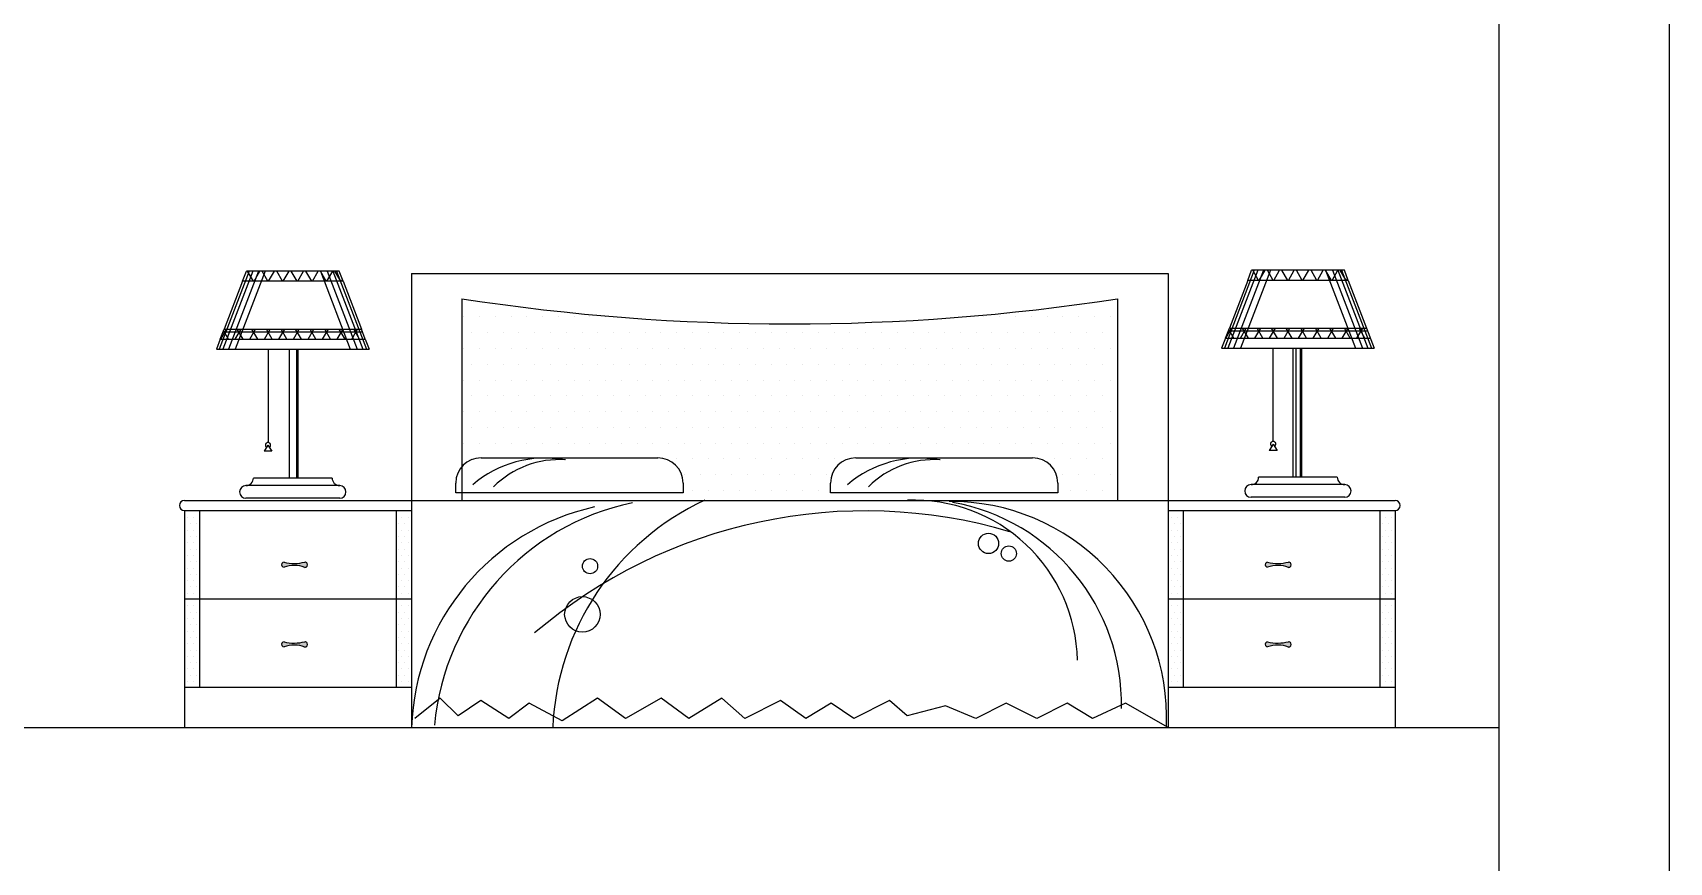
# Model space of a CAD drawing. Header units: inches. Extents: x 15.4 to 57.9, y 9.9 to 34.7.
# Drawn here: x 33.173 to 36.418, y 14.287 to 15.931 of the extents above; entities that cross this region are included whole.
import ezdxf

# ---------------------------------------------------------------- set-up
doc = ezdxf.new("R2010")
doc.units = ezdxf.units.IN
doc.header["$MEASUREMENT"] = 0
for name, color, linetype in [('02', 2, 'Continuous'), ('1', 1, 'Continuous'), ('8', 8, 'Continuous'), ('kadrbm', 4, 'Continuous')]:
    doc.layers.add(name, color=color, linetype=linetype)

# ---------------------------------------------------------------- blocks, each defined once
blk = doc.blocks.new('kadrbm')
at = {"layer": 'kadrbm', "color": 4}
blk.add_lwpolyline([(0, 0), (0, 24.7972), (21, 24.7972), (21, 0), (0, 0)], close=True, dxfattribs=at)
blk.add_lwpolyline([(20.6631, 0.3257), (20.6631, 24.4603), (0.3369, 24.4603), (0.3369, 0.3257), (20.6631, 0.3257)], dxfattribs=at)

msp = doc.modelspace()

# ---------------------------------------------------------------- hatches: boundary and pattern name
at = {"layer": '8'}
for points in [[(33.7126, 14.8715, 1.036959), (33.7126, 14.882, -0.124153), (33.6713, 14.8818, 1.027339), (33.6713, 14.8719, -0.168982)], [(35.6626, 14.8715, 1.036959), (35.6626, 14.882, -0.124153), (35.6213, 14.8818, 1.027339), (35.6213, 14.8719, -0.168982)], [(33.7126, 14.7136, 1.036959), (33.7126, 14.7241, -0.124153), (33.6713, 14.7239, 1.027339), (33.6713, 14.714, -0.168982)], [(35.6626, 14.7136, 1.036959), (35.6626, 14.7241, -0.124153), (35.6213, 14.7239, 1.027339), (35.6213, 14.714, -0.168982)]]:
    msp.add_hatch(color=256, dxfattribs=at).paths.add_polyline_path(points)

# ---------------------------------------------------------------- linework, layer by layer
at = {"layer": '02'}
for p, q in [((33.6022, 15.4586), (33.5428, 15.3039)), ((33.6095, 15.4586), (33.55, 15.3039)), ((33.6205, 15.4586), (33.5611, 15.3039)), ((33.6341, 15.4586), (33.5747, 15.3039)), ((33.5892, 15.4386), (33.5969, 15.4586)), ((33.7807, 15.4586), (33.5969, 15.4586)), ((33.6108, 15.4386), (33.5992, 15.4586)), ((33.612, 15.4386), (33.6236, 15.4586)), ((33.6396, 15.4386), (33.6281, 15.4586)), ((33.6409, 15.4386), (33.6524, 15.4586)), ((33.6685, 15.4386), (33.657, 15.4586)), ((33.6698, 15.4386), (33.6813, 15.4586)), ((33.6974, 15.4386), (33.6858, 15.4586)), ((33.6986, 15.4386), (33.7102, 15.4586)), ((33.7263, 15.4386), (33.7147, 15.4586)), ((33.7275, 15.4386), (33.739, 15.4586)), ((33.7434, 15.4586), (33.8028, 15.3039)), ((33.7551, 15.4386), (33.7436, 15.4586)), ((33.7564, 15.4386), (33.7679, 15.4586)), ((33.757, 15.4586), (33.8165, 15.3039)), ((33.7681, 15.4586), (33.8275, 15.3039)), ((33.784, 15.4386), (33.7724, 15.4586)), ((33.7753, 15.4586), (33.8348, 15.3039)), ((33.7884, 15.4386), (33.7807, 15.4586)), ((33.924, 15.4542), (33.924, 14.5542)), ((33.924, 15.4542), (35.424, 15.4542)), ((35.424, 15.4542), (35.424, 14.5542)), ((35.5949, 15.4605), (35.5355, 15.3059)), ((35.6022, 15.4605), (35.5427, 15.3059)), ((35.6132, 15.4605), (35.5538, 15.3059)), ((35.6268, 15.4605), (35.5674, 15.3059)), ((35.5819, 15.4405), (35.5895, 15.4605)), ((35.7734, 15.4605), (35.5895, 15.4605)), ((35.6035, 15.4405), (35.5919, 15.4605)), ((35.6047, 15.4405), (35.6163, 15.4605)), ((35.6323, 15.4405), (35.6208, 15.4605)), ((35.6336, 15.4405), (35.6451, 15.4605)), ((35.6612, 15.4405), (35.6497, 15.4605)), ((35.6624, 15.4405), (35.674, 15.4605)), ((35.6901, 15.4405), (35.6785, 15.4605)), ((35.6913, 15.4405), (35.7029, 15.4605)), ((35.7189, 15.4405), (35.7074, 15.4605)), ((35.7202, 15.4405), (35.7317, 15.4605)), ((35.7361, 15.4605), (35.7955, 15.3059)), ((35.7478, 15.4405), (35.7363, 15.4605)), ((35.749, 15.4405), (35.7606, 15.4605)), ((35.7497, 15.4605), (35.8091, 15.3059)), ((35.7608, 15.4605), (35.8202, 15.3059)), ((35.7767, 15.4405), (35.7651, 15.4605)), ((35.768, 15.4605), (35.8275, 15.3059)), ((35.7811, 15.4405), (35.7734, 15.4605)), ((35.7779, 15.4405), (35.7798, 15.4438)), ((33.5892, 15.4386), (33.5528, 15.3439)), ((33.7884, 15.4386), (33.5892, 15.4386)), ((33.7852, 15.4386), (33.7871, 15.4419)), ((33.7884, 15.4386), (33.8248, 15.3439)), ((35.5819, 15.4405), (35.5455, 15.3459)), ((35.7811, 15.4405), (35.5819, 15.4405)), ((35.7811, 15.4405), (35.8174, 15.3459)), ((34.024, 15.4042), (34.024, 15.0042)), ((34.0433, 15.3991), (34.0433, 15.3991)), ((35.2933, 15.3991), (35.2933, 15.3991)), ((35.324, 15.4042), (35.324, 15.0042)), ((34.0277, 15.3679), (34.0277, 15.3679)), ((34.059, 15.3679), (34.059, 15.3679)), ((34.0902, 15.3679), (34.0902, 15.3679)), ((34.1215, 15.3679), (34.1215, 15.3679)), ((34.1527, 15.3679), (34.1527, 15.3679)), ((34.184, 15.3679), (34.184, 15.3679)), ((34.2152, 15.3679), (34.2152, 15.3679)), ((34.2465, 15.3679), (34.2465, 15.3679)), ((34.2777, 15.3679), (34.2777, 15.3679)), ((34.309, 15.3679), (34.309, 15.3679)), ((35.0277, 15.3679), (35.0277, 15.3679)), ((35.059, 15.3679), (35.059, 15.3679)), ((35.0902, 15.3679), (35.0902, 15.3679)), ((35.1215, 15.3679), (35.1215, 15.3679)), ((35.1527, 15.3679), (35.1527, 15.3679)), ((35.184, 15.3679), (35.184, 15.3679)), ((35.2152, 15.3679), (35.2152, 15.3679)), ((35.2465, 15.3679), (35.2465, 15.3679)), ((35.2777, 15.3679), (35.2777, 15.3679)), ((35.309, 15.3679), (35.309, 15.3679)), ((35.5378, 15.3259), (35.5455, 15.3459)), ((35.5385, 15.3259), (35.55, 15.3459)), ((35.5455, 15.3459), (35.8174, 15.3459)), ((35.5674, 15.3259), (35.5789, 15.3459)), ((35.5831, 15.3259), (35.5715, 15.3459)), ((35.5962, 15.3259), (35.6078, 15.3459)), ((35.6119, 15.3259), (35.6004, 15.3459)), ((35.6251, 15.3259), (35.6367, 15.3459)), ((35.6408, 15.3259), (35.6293, 15.3459)), ((35.654, 15.3259), (35.6655, 15.3459)), ((35.6697, 15.3259), (35.6581, 15.3459)), ((35.6828, 15.3259), (35.6944, 15.3459)), ((35.6985, 15.3259), (35.687, 15.3459)), ((35.7117, 15.3259), (35.7233, 15.3459)), ((35.7274, 15.3259), (35.7159, 15.3459)), ((35.7406, 15.3259), (35.7521, 15.3459)), ((35.7563, 15.3259), (35.7447, 15.3459)), ((35.7694, 15.3259), (35.781, 15.3459)), ((35.7851, 15.3259), (35.7736, 15.3459)), ((35.7983, 15.3259), (35.8099, 15.3459)), ((35.814, 15.3259), (35.8025, 15.3459)), ((35.8174, 15.3459), (35.8328, 15.3059)), ((33.5451, 15.3239), (33.5374, 15.3039)), ((33.5451, 15.3239), (33.5528, 15.3439)), ((33.5451, 15.3239), (33.8324, 15.3239)), ((33.5458, 15.3239), (33.5574, 15.3439)), ((33.8272, 15.3375), (33.5503, 15.3375)), ((33.5615, 15.3239), (33.5517, 15.341)), ((33.5528, 15.3439), (33.8248, 15.3439)), ((33.5747, 15.3239), (33.5862, 15.3439)), ((33.5904, 15.3239), (33.5788, 15.3439)), ((33.6036, 15.3239), (33.6151, 15.3439)), ((33.6192, 15.3239), (33.6077, 15.3439)), ((33.6324, 15.3239), (33.644, 15.3439)), ((33.6481, 15.3239), (33.6366, 15.3439)), ((33.6613, 15.3239), (33.6728, 15.3439)), ((33.677, 15.3239), (33.6654, 15.3439)), ((33.6902, 15.3239), (33.7017, 15.3439)), ((33.7059, 15.3239), (33.6943, 15.3439)), ((33.719, 15.3239), (33.7306, 15.3439)), ((33.7347, 15.3239), (33.7232, 15.3439)), ((33.7479, 15.3239), (33.7594, 15.3439)), ((33.7636, 15.3239), (33.752, 15.3439)), ((33.7768, 15.3239), (33.7883, 15.3439)), ((33.7925, 15.3239), (33.7809, 15.3439)), ((33.8056, 15.3239), (33.8172, 15.3439)), ((33.8213, 15.3239), (33.8098, 15.3439)), ((33.8324, 15.3239), (33.8248, 15.3439)), ((33.8324, 15.3239), (33.8401, 15.3039)), ((34.0433, 15.3366), (34.0433, 15.3366)), ((34.0746, 15.3366), (34.0746, 15.3366)), ((34.1058, 15.3366), (34.1058, 15.3366)), ((34.1371, 15.3366), (34.1371, 15.3366)), ((34.1683, 15.3366), (34.1683, 15.3366)), ((34.1996, 15.3366), (34.1996, 15.3366)), ((34.2308, 15.3366), (34.2308, 15.3366)), ((34.2621, 15.3366), (34.2621, 15.3366)), ((34.2933, 15.3366), (34.2933, 15.3366)), ((34.3246, 15.3366), (34.3246, 15.3366)), ((34.3558, 15.3366), (34.3558, 15.3366)), ((34.3871, 15.3366), (34.3871, 15.3366)), ((34.4183, 15.3366), (34.4183, 15.3366)), ((34.4496, 15.3366), (34.4496, 15.3366)), ((34.4808, 15.3366), (34.4808, 15.3366)), ((34.5121, 15.3366), (34.5121, 15.3366)), ((34.5433, 15.3366), (34.5433, 15.3366)), ((34.5746, 15.3366), (34.5746, 15.3366)), ((34.6058, 15.3366), (34.6058, 15.3366)), ((34.6371, 15.3366), (34.6371, 15.3366)), ((34.6683, 15.3366), (34.6683, 15.3366)), ((34.6996, 15.3366), (34.6996, 15.3366)), ((34.7308, 15.3366), (34.7308, 15.3366)), ((34.7621, 15.3366), (34.7621, 15.3366)), ((34.7933, 15.3366), (34.7933, 15.3366)), ((34.8246, 15.3366), (34.8246, 15.3366)), ((34.8558, 15.3366), (34.8558, 15.3366)), ((34.8871, 15.3366), (34.8871, 15.3366)), ((34.9183, 15.3366), (34.9183, 15.3366)), ((34.9496, 15.3366), (34.9496, 15.3366)), ((34.9808, 15.3366), (34.9808, 15.3366)), ((35.0121, 15.3366), (35.0121, 15.3366)), ((35.0433, 15.3366), (35.0433, 15.3366)), ((35.0746, 15.3366), (35.0746, 15.3366)), ((35.1058, 15.3366), (35.1058, 15.3366)), ((35.1371, 15.3366), (35.1371, 15.3366)), ((35.1683, 15.3366), (35.1683, 15.3366)), ((35.1996, 15.3366), (35.1996, 15.3366)), ((35.2308, 15.3366), (35.2308, 15.3366)), ((35.2621, 15.3366), (35.2621, 15.3366)), ((35.2933, 15.3366), (35.2933, 15.3366)), ((35.5378, 15.3259), (35.5301, 15.3059)), ((35.5378, 15.3259), (35.8251, 15.3259)), ((35.8199, 15.3395), (35.543, 15.3395)), ((35.5542, 15.3259), (35.5443, 15.3429)), ((33.5374, 15.3039), (33.8401, 15.3039)), ((33.6397, 15.3039), (33.6397, 15.1189)), ((33.6818, 15.3039), (33.6818, 15.0486)), ((33.6958, 15.3039), (33.6958, 15.0486)), ((33.6988, 15.3039), (33.6988, 15.0486)), ((34.0277, 15.3054), (34.0277, 15.3054)), ((34.059, 15.3054), (34.059, 15.3054)), ((34.0902, 15.3054), (34.0902, 15.3054)), ((34.1215, 15.3054), (34.1215, 15.3054)), ((34.1527, 15.3054), (34.1527, 15.3054)), ((34.184, 15.3054), (34.184, 15.3054)), ((34.2152, 15.3054), (34.2152, 15.3054)), ((34.2465, 15.3054), (34.2465, 15.3054)), ((34.2777, 15.3054), (34.2777, 15.3054)), ((34.309, 15.3054), (34.309, 15.3054)), ((34.3402, 15.3054), (34.3402, 15.3054)), ((34.3715, 15.3054), (34.3715, 15.3054)), ((34.4027, 15.3054), (34.4027, 15.3054)), ((34.434, 15.3054), (34.434, 15.3054)), ((34.4652, 15.3054), (34.4652, 15.3054)), ((34.4965, 15.3054), (34.4965, 15.3054)), ((34.5277, 15.3054), (34.5277, 15.3054)), ((34.559, 15.3054), (34.559, 15.3054)), ((34.5902, 15.3054), (34.5902, 15.3054)), ((34.6215, 15.3054), (34.6215, 15.3054)), ((34.6527, 15.3054), (34.6527, 15.3054)), ((34.684, 15.3054), (34.684, 15.3054)), ((34.7152, 15.3054), (34.7152, 15.3054)), ((34.7465, 15.3054), (34.7465, 15.3054)), ((34.7777, 15.3054), (34.7777, 15.3054)), ((34.809, 15.3054), (34.809, 15.3054)), ((34.8402, 15.3054), (34.8402, 15.3054)), ((34.8715, 15.3054), (34.8715, 15.3054)), ((34.9027, 15.3054), (34.9027, 15.3054)), ((34.934, 15.3054), (34.934, 15.3054)), ((34.9652, 15.3054), (34.9652, 15.3054)), ((34.9965, 15.3054), (34.9965, 15.3054)), ((35.0277, 15.3054), (35.0277, 15.3054)), ((35.059, 15.3054), (35.059, 15.3054)), ((35.0902, 15.3054), (35.0902, 15.3054)), ((35.1215, 15.3054), (35.1215, 15.3054)), ((35.1527, 15.3054), (35.1527, 15.3054)), ((35.184, 15.3054), (35.184, 15.3054)), ((35.2152, 15.3054), (35.2152, 15.3054)), ((35.2465, 15.3054), (35.2465, 15.3054)), ((35.2777, 15.3054), (35.2777, 15.3054)), ((35.309, 15.3054), (35.309, 15.3054)), ((35.5301, 15.3059), (35.8328, 15.3059)), ((35.6314, 15.3059), (35.6314, 15.1206)), ((35.6715, 15.3059), (35.6715, 15.0505)), ((35.6775, 15.3059), (35.6775, 15.0505)), ((35.6855, 15.3059), (35.6855, 15.0505)), ((35.6885, 15.3059), (35.6885, 15.0505)), ((34.0433, 15.2741), (34.0433, 15.2741)), ((34.0746, 15.2741), (34.0746, 15.2741)), ((34.1058, 15.2741), (34.1058, 15.2741)), ((34.1371, 15.2741), (34.1371, 15.2741)), ((34.1683, 15.2741), (34.1683, 15.2741)), ((34.1996, 15.2741), (34.1996, 15.2741)), ((34.2308, 15.2741), (34.2308, 15.2741)), ((34.2621, 15.2741), (34.2621, 15.2741)), ((34.2933, 15.2741), (34.2933, 15.2741)), ((34.3246, 15.2741), (34.3246, 15.2741)), ((34.3558, 15.2741), (34.3558, 15.2741)), ((34.3871, 15.2741), (34.3871, 15.2741)), ((34.4183, 15.2741), (34.4183, 15.2741)), ((34.4496, 15.2741), (34.4496, 15.2741)), ((34.4808, 15.2741), (34.4808, 15.2741)), ((34.5121, 15.2741), (34.5121, 15.2741)), ((34.5433, 15.2741), (34.5433, 15.2741)), ((34.5746, 15.2741), (34.5746, 15.2741)), ((34.6058, 15.2741), (34.6058, 15.2741)), ((34.6371, 15.2741), (34.6371, 15.2741)), ((34.6683, 15.2741), (34.6683, 15.2741)), ((34.6996, 15.2741), (34.6996, 15.2741)), ((34.7308, 15.2741), (34.7308, 15.2741)), ((34.7621, 15.2741), (34.7621, 15.2741)), ((34.7933, 15.2741), (34.7933, 15.2741)), ((34.8246, 15.2741), (34.8246, 15.2741)), ((34.8558, 15.2741), (34.8558, 15.2741)), ((34.8871, 15.2741), (34.8871, 15.2741)), ((34.9183, 15.2741), (34.9183, 15.2741)), ((34.9496, 15.2741), (34.9496, 15.2741)), ((34.9808, 15.2741), (34.9808, 15.2741)), ((35.0121, 15.2741), (35.0121, 15.2741)), ((35.0433, 15.2741), (35.0433, 15.2741)), ((35.0746, 15.2741), (35.0746, 15.2741)), ((35.1058, 15.2741), (35.1058, 15.2741)), ((35.1371, 15.2741), (35.1371, 15.2741)), ((35.1683, 15.2741), (35.1683, 15.2741)), ((35.1996, 15.2741), (35.1996, 15.2741)), ((35.2308, 15.2741), (35.2308, 15.2741)), ((35.2621, 15.2741), (35.2621, 15.2741)), ((35.2933, 15.2741), (35.2933, 15.2741)), ((34.0277, 15.2429), (34.0277, 15.2429)), ((34.059, 15.2429), (34.059, 15.2429)), ((34.0902, 15.2429), (34.0902, 15.2429)), ((34.1215, 15.2429), (34.1215, 15.2429)), ((34.1527, 15.2429), (34.1527, 15.2429)), ((34.184, 15.2429), (34.184, 15.2429)), ((34.2152, 15.2429), (34.2152, 15.2429)), ((34.2465, 15.2429), (34.2465, 15.2429)), ((34.2777, 15.2429), (34.2777, 15.2429)), ((34.309, 15.2429), (34.309, 15.2429)), ((34.3402, 15.2429), (34.3402, 15.2429)), ((34.3715, 15.2429), (34.3715, 15.2429)), ((34.4027, 15.2429), (34.4027, 15.2429)), ((34.434, 15.2429), (34.434, 15.2429)), ((34.4652, 15.2429), (34.4652, 15.2429)), ((34.4965, 15.2429), (34.4965, 15.2429)), ((34.5277, 15.2429), (34.5277, 15.2429)), ((34.559, 15.2429), (34.559, 15.2429)), ((34.5902, 15.2429), (34.5902, 15.2429)), ((34.6215, 15.2429), (34.6215, 15.2429)), ((34.6527, 15.2429), (34.6527, 15.2429)), ((34.684, 15.2429), (34.684, 15.2429)), ((34.7152, 15.2429), (34.7152, 15.2429)), ((34.7465, 15.2429), (34.7465, 15.2429)), ((34.7777, 15.2429), (34.7777, 15.2429)), ((34.809, 15.2429), (34.809, 15.2429)), ((34.8402, 15.2429), (34.8402, 15.2429)), ((34.8715, 15.2429), (34.8715, 15.2429)), ((34.9027, 15.2429), (34.9027, 15.2429)), ((34.934, 15.2429), (34.934, 15.2429)), ((34.9652, 15.2429), (34.9652, 15.2429)), ((34.9965, 15.2429), (34.9965, 15.2429)), ((35.0277, 15.2429), (35.0277, 15.2429)), ((35.059, 15.2429), (35.059, 15.2429)), ((35.0902, 15.2429), (35.0902, 15.2429)), ((35.1215, 15.2429), (35.1215, 15.2429)), ((35.1527, 15.2429), (35.1527, 15.2429)), ((35.184, 15.2429), (35.184, 15.2429)), ((35.2152, 15.2429), (35.2152, 15.2429)), ((35.2465, 15.2429), (35.2465, 15.2429)), ((35.2777, 15.2429), (35.2777, 15.2429)), ((35.309, 15.2429), (35.309, 15.2429)), ((34.0433, 15.2116), (34.0433, 15.2116)), ((34.0746, 15.2116), (34.0746, 15.2116)), ((34.1058, 15.2116), (34.1058, 15.2116)), ((34.1371, 15.2116), (34.1371, 15.2116)), ((34.1683, 15.2116), (34.1683, 15.2116)), ((34.1996, 15.2116), (34.1996, 15.2116)), ((34.2308, 15.2116), (34.2308, 15.2116)), ((34.2621, 15.2116), (34.2621, 15.2116)), ((34.2933, 15.2116), (34.2933, 15.2116)), ((34.3246, 15.2116), (34.3246, 15.2116)), ((34.3558, 15.2116), (34.3558, 15.2116)), ((34.3871, 15.2116), (34.3871, 15.2116)), ((34.4183, 15.2116), (34.4183, 15.2116)), ((34.4496, 15.2116), (34.4496, 15.2116)), ((34.4808, 15.2116), (34.4808, 15.2116)), ((34.5121, 15.2116), (34.5121, 15.2116)), ((34.5433, 15.2116), (34.5433, 15.2116)), ((34.5746, 15.2116), (34.5746, 15.2116)), ((34.6058, 15.2116), (34.6058, 15.2116)), ((34.6371, 15.2116), (34.6371, 15.2116)), ((34.6683, 15.2116), (34.6683, 15.2116)), ((34.6996, 15.2116), (34.6996, 15.2116)), ((34.7308, 15.2116), (34.7308, 15.2116)), ((34.7621, 15.2116), (34.7621, 15.2116)), ((34.7933, 15.2116), (34.7933, 15.2116)), ((34.8246, 15.2116), (34.8246, 15.2116)), ((34.8558, 15.2116), (34.8558, 15.2116)), ((34.8871, 15.2116), (34.8871, 15.2116)), ((34.9183, 15.2116), (34.9183, 15.2116)), ((34.9496, 15.2116), (34.9496, 15.2116)), ((34.9808, 15.2116), (34.9808, 15.2116)), ((35.0121, 15.2116), (35.0121, 15.2116)), ((35.0433, 15.2116), (35.0433, 15.2116)), ((35.0746, 15.2116), (35.0746, 15.2116)), ((35.1058, 15.2116), (35.1058, 15.2116)), ((35.1371, 15.2116), (35.1371, 15.2116)), ((35.1683, 15.2116), (35.1683, 15.2116)), ((35.1996, 15.2116), (35.1996, 15.2116)), ((35.2308, 15.2116), (35.2308, 15.2116)), ((35.2621, 15.2116), (35.2621, 15.2116)), ((35.2933, 15.2116), (35.2933, 15.2116)), ((34.0277, 15.1804), (34.0277, 15.1804)), ((34.059, 15.1804), (34.059, 15.1804)), ((34.0902, 15.1804), (34.0902, 15.1804)), ((34.1215, 15.1804), (34.1215, 15.1804)), ((34.1527, 15.1804), (34.1527, 15.1804)), ((34.184, 15.1804), (34.184, 15.1804)), ((34.2152, 15.1804), (34.2152, 15.1804)), ((34.2465, 15.1804), (34.2465, 15.1804)), ((34.2777, 15.1804), (34.2777, 15.1804)), ((34.309, 15.1804), (34.309, 15.1804)), ((34.3402, 15.1804), (34.3402, 15.1804)), ((34.3715, 15.1804), (34.3715, 15.1804)), ((34.4027, 15.1804), (34.4027, 15.1804)), ((34.434, 15.1804), (34.434, 15.1804)), ((34.4652, 15.1804), (34.4652, 15.1804)), ((34.4965, 15.1804), (34.4965, 15.1804)), ((34.5277, 15.1804), (34.5277, 15.1804)), ((34.559, 15.1804), (34.559, 15.1804)), ((34.5902, 15.1804), (34.5902, 15.1804)), ((34.6215, 15.1804), (34.6215, 15.1804)), ((34.6527, 15.1804), (34.6527, 15.1804)), ((34.684, 15.1804), (34.684, 15.1804)), ((34.7152, 15.1804), (34.7152, 15.1804)), ((34.7465, 15.1804), (34.7465, 15.1804)), ((34.7777, 15.1804), (34.7777, 15.1804)), ((34.809, 15.1804), (34.809, 15.1804)), ((34.8402, 15.1804), (34.8402, 15.1804)), ((34.8715, 15.1804), (34.8715, 15.1804)), ((34.9027, 15.1804), (34.9027, 15.1804)), ((34.934, 15.1804), (34.934, 15.1804)), ((34.9652, 15.1804), (34.9652, 15.1804)), ((34.9965, 15.1804), (34.9965, 15.1804)), ((35.0277, 15.1804), (35.0277, 15.1804)), ((35.059, 15.1804), (35.059, 15.1804)), ((35.0902, 15.1804), (35.0902, 15.1804)), ((35.1215, 15.1804), (35.1215, 15.1804)), ((35.1527, 15.1804), (35.1527, 15.1804)), ((35.184, 15.1804), (35.184, 15.1804)), ((35.2152, 15.1804), (35.2152, 15.1804)), ((35.2465, 15.1804), (35.2465, 15.1804)), ((35.2777, 15.1804), (35.2777, 15.1804)), ((35.309, 15.1804), (35.309, 15.1804)), ((34.0433, 15.1491), (34.0433, 15.1491)), ((34.0746, 15.1491), (34.0746, 15.1491)), ((34.1058, 15.1491), (34.1058, 15.1491)), ((34.1371, 15.1491), (34.1371, 15.1491)), ((34.1683, 15.1491), (34.1683, 15.1491)), ((34.1996, 15.1491), (34.1996, 15.1491)), ((34.2308, 15.1491), (34.2308, 15.1491)), ((34.2621, 15.1491), (34.2621, 15.1491)), ((34.2933, 15.1491), (34.2933, 15.1491)), ((34.3246, 15.1491), (34.3246, 15.1491)), ((34.3558, 15.1491), (34.3558, 15.1491)), ((34.3871, 15.1491), (34.3871, 15.1491)), ((34.4183, 15.1491), (34.4183, 15.1491)), ((34.4496, 15.1491), (34.4496, 15.1491)), ((34.4808, 15.1491), (34.4808, 15.1491)), ((34.5121, 15.1491), (34.5121, 15.1491)), ((34.5433, 15.1491), (34.5433, 15.1491)), ((34.5746, 15.1491), (34.5746, 15.1491)), ((34.6058, 15.1491), (34.6058, 15.1491)), ((34.6371, 15.1491), (34.6371, 15.1491)), ((34.6683, 15.1491), (34.6683, 15.1491)), ((34.6996, 15.1491), (34.6996, 15.1491)), ((34.7308, 15.1491), (34.7308, 15.1491)), ((34.7621, 15.1491), (34.7621, 15.1491)), ((34.7933, 15.1491), (34.7933, 15.1491)), ((34.8246, 15.1491), (34.8246, 15.1491)), ((34.8558, 15.1491), (34.8558, 15.1491)), ((34.8871, 15.1491), (34.8871, 15.1491)), ((34.9183, 15.1491), (34.9183, 15.1491)), ((34.9496, 15.1491), (34.9496, 15.1491)), ((34.9808, 15.1491), (34.9808, 15.1491)), ((35.0121, 15.1491), (35.0121, 15.1491)), ((35.0433, 15.1491), (35.0433, 15.1491)), ((35.0746, 15.1491), (35.0746, 15.1491)), ((35.1058, 15.1491), (35.1058, 15.1491)), ((35.1371, 15.1491), (35.1371, 15.1491)), ((35.1683, 15.1491), (35.1683, 15.1491)), ((35.1996, 15.1491), (35.1996, 15.1491)), ((35.2308, 15.1491), (35.2308, 15.1491)), ((35.2621, 15.1491), (35.2621, 15.1491)), ((35.2933, 15.1491), (35.2933, 15.1491)), ((33.6396, 15.1138), (33.6318, 15.1016)), ((33.6474, 15.1016), (33.6318, 15.1016)), ((33.6396, 15.1138), (33.6474, 15.1016)), ((34.0277, 15.1179), (34.0277, 15.1179)), ((34.0433, 15.0866), (34.0433, 15.0866)), ((34.059, 15.1179), (34.059, 15.1179)), ((34.0619, 15.0886), (34.4124, 15.0886)), ((34.0902, 15.1179), (34.0902, 15.1179)), ((34.1215, 15.1179), (34.1215, 15.1179)), ((34.1527, 15.1179), (34.1527, 15.1179)), ((34.184, 15.1179), (34.184, 15.1179)), ((34.2152, 15.1179), (34.2152, 15.1179)), ((34.2465, 15.1179), (34.2465, 15.1179)), ((34.2777, 15.1179), (34.2777, 15.1179)), ((34.309, 15.1179), (34.309, 15.1179)), ((34.3402, 15.1179), (34.3402, 15.1179)), ((34.3715, 15.1179), (34.3715, 15.1179)), ((34.4027, 15.1179), (34.4027, 15.1179)), ((34.434, 15.1179), (34.434, 15.1179)), ((34.4496, 15.0866), (34.4496, 15.0866)), ((34.4652, 15.1179), (34.4652, 15.1179)), ((34.4808, 15.0866), (34.4808, 15.0866)), ((34.4965, 15.1179), (34.4965, 15.1179)), ((34.5121, 15.0866), (34.5121, 15.0866)), ((34.5277, 15.1179), (34.5277, 15.1179)), ((34.5433, 15.0866), (34.5433, 15.0866)), ((34.559, 15.1179), (34.559, 15.1179)), ((34.5746, 15.0866), (34.5746, 15.0866)), ((34.5902, 15.1179), (34.5902, 15.1179)), ((34.6058, 15.0866), (34.6058, 15.0866)), ((34.6215, 15.1179), (34.6215, 15.1179)), ((34.6371, 15.0866), (34.6371, 15.0866)), ((34.6527, 15.1179), (34.6527, 15.1179)), ((34.6683, 15.0866), (34.6683, 15.0866)), ((34.684, 15.1179), (34.684, 15.1179)), ((34.6996, 15.0866), (34.6996, 15.0866)), ((34.7152, 15.1179), (34.7152, 15.1179)), ((34.7308, 15.0866), (34.7308, 15.0866)), ((34.7465, 15.1179), (34.7465, 15.1179)), ((34.7621, 15.0866), (34.7621, 15.0866)), ((34.7777, 15.1179), (34.7777, 15.1179)), ((34.8048, 15.0886), (35.1554, 15.0886)), ((34.809, 15.1179), (34.809, 15.1179)), ((34.8402, 15.1179), (34.8402, 15.1179)), ((34.8715, 15.1179), (34.8715, 15.1179)), ((34.9027, 15.1179), (34.9027, 15.1179)), ((34.934, 15.1179), (34.934, 15.1179)), ((34.9652, 15.1179), (34.9652, 15.1179)), ((34.9965, 15.1179), (34.9965, 15.1179)), ((35.0277, 15.1179), (35.0277, 15.1179)), ((35.059, 15.1179), (35.059, 15.1179)), ((35.0902, 15.1179), (35.0902, 15.1179)), ((35.1215, 15.1179), (35.1215, 15.1179)), ((35.1527, 15.1179), (35.1527, 15.1179)), ((35.184, 15.1179), (35.184, 15.1179)), ((35.1996, 15.0866), (35.1996, 15.0866)), ((35.2152, 15.1179), (35.2152, 15.1179)), ((35.2308, 15.0866), (35.2308, 15.0866)), ((35.2465, 15.1179), (35.2465, 15.1179)), ((35.2621, 15.0866), (35.2621, 15.0866)), ((35.2777, 15.1179), (35.2777, 15.1179)), ((35.2933, 15.0866), (35.2933, 15.0866)), ((35.309, 15.1179), (35.309, 15.1179)), ((35.6323, 15.1158), (35.6245, 15.1035)), ((35.64, 15.1035), (35.6245, 15.1035)), ((35.6323, 15.1158), (35.64, 15.1035)), ((34.4652, 15.0554), (34.4652, 15.0554)), ((34.4965, 15.0554), (34.4965, 15.0554)), ((34.5277, 15.0554), (34.5277, 15.0554)), ((34.559, 15.0554), (34.559, 15.0554)), ((34.5902, 15.0554), (34.5902, 15.0554)), ((34.6215, 15.0554), (34.6215, 15.0554)), ((34.6527, 15.0554), (34.6527, 15.0554)), ((34.684, 15.0554), (34.684, 15.0554)), ((34.7152, 15.0554), (34.7152, 15.0554)), ((34.7465, 15.0554), (34.7465, 15.0554)), ((35.2152, 15.0554), (35.2152, 15.0554)), ((35.2465, 15.0554), (35.2465, 15.0554)), ((35.2777, 15.0554), (35.2777, 15.0554)), ((35.309, 15.0554), (35.309, 15.0554)), ((33.7817, 15.0336), (33.5958, 15.0336)), ((33.7667, 15.0486), (33.6108, 15.0486)), ((34.0119, 15.0195), (34.0119, 15.0386)), ((34.4624, 15.0386), (34.4624, 15.0195)), ((34.4808, 15.0241), (34.4808, 15.0241)), ((34.5121, 15.0241), (34.5121, 15.0241)), ((34.5433, 15.0241), (34.5433, 15.0241)), ((34.5746, 15.0241), (34.5746, 15.0241)), ((34.6058, 15.0241), (34.6058, 15.0241)), ((34.6371, 15.0241), (34.6371, 15.0241)), ((34.6683, 15.0241), (34.6683, 15.0241)), ((34.6996, 15.0241), (34.6996, 15.0241)), ((34.7308, 15.0241), (34.7308, 15.0241)), ((34.7548, 15.0195), (34.7548, 15.0386)), ((35.2054, 15.0386), (35.2054, 15.0195)), ((35.2308, 15.0241), (35.2308, 15.0241)), ((35.2621, 15.0241), (35.2621, 15.0241)), ((35.2933, 15.0241), (35.2933, 15.0241)), ((35.7744, 15.0355), (35.5885, 15.0355)), ((35.7594, 15.0505), (35.6035, 15.0505)), ((33.474, 15.0042), (35.874, 15.0042)), ((33.7817, 15.0086), (33.5958, 15.0086)), ((34.4624, 15.0195), (34.0119, 15.0195)), ((35.2054, 15.0195), (34.7548, 15.0195)), ((35.7744, 15.0105), (35.5885, 15.0105)), ((33.474, 14.9842), (33.924, 14.9842)), ((33.474, 14.9842), (33.474, 14.5542)), ((33.4799, 14.9701), (33.4799, 14.9701)), ((33.4861, 14.9826), (33.4861, 14.9826)), ((33.4861, 14.9576), (33.4861, 14.9576)), ((33.4924, 14.9701), (33.4924, 14.9701)), ((33.4986, 14.9826), (33.4986, 14.9826)), ((33.4986, 14.9576), (33.4986, 14.9576)), ((33.504, 14.9842), (33.504, 14.6342)), ((33.894, 14.9842), (33.894, 14.6342)), ((33.8986, 14.9826), (33.8986, 14.9826)), ((33.8986, 14.9576), (33.8986, 14.9576)), ((33.9049, 14.9701), (33.9049, 14.9701)), ((33.9111, 14.9826), (33.9111, 14.9826)), ((33.9111, 14.9576), (33.9111, 14.9576)), ((33.9174, 14.9701), (33.9174, 14.9701)), ((33.9236, 14.9826), (33.9236, 14.9826)), ((33.9236, 14.9576), (33.9236, 14.9576)), ((35.424, 14.9842), (35.874, 14.9842)), ((35.4299, 14.9701), (35.4299, 14.9701)), ((35.4361, 14.9826), (35.4361, 14.9826)), ((35.4361, 14.9576), (35.4361, 14.9576)), ((35.4424, 14.9701), (35.4424, 14.9701)), ((35.4486, 14.9826), (35.4486, 14.9826)), ((35.4486, 14.9576), (35.4486, 14.9576)), ((35.454, 14.9842), (35.454, 14.6342)), ((35.844, 14.9842), (35.844, 14.6342)), ((35.8486, 14.9826), (35.8486, 14.9826)), ((35.8486, 14.9576), (35.8486, 14.9576)), ((35.8549, 14.9701), (35.8549, 14.9701)), ((35.8611, 14.9826), (35.8611, 14.9826)), ((35.8611, 14.9576), (35.8611, 14.9576)), ((35.8674, 14.9701), (35.8674, 14.9701)), ((35.8736, 14.9826), (35.8736, 14.9826)), ((35.8736, 14.9576), (35.8736, 14.9576)), ((35.874, 14.9842), (35.874, 14.5542)), ((33.4799, 14.9451), (33.4799, 14.9451)), ((33.4861, 14.9326), (33.4861, 14.9326)), ((33.4924, 14.9451), (33.4924, 14.9451)), ((33.4986, 14.9326), (33.4986, 14.9326)), ((33.8986, 14.9326), (33.8986, 14.9326)), ((33.9049, 14.9451), (33.9049, 14.9451)), ((33.9111, 14.9326), (33.9111, 14.9326)), ((33.9174, 14.9451), (33.9174, 14.9451)), ((33.9236, 14.9326), (33.9236, 14.9326)), ((35.4299, 14.9451), (35.4299, 14.9451)), ((35.4361, 14.9326), (35.4361, 14.9326)), ((35.4424, 14.9451), (35.4424, 14.9451)), ((35.4486, 14.9326), (35.4486, 14.9326)), ((35.8486, 14.9326), (35.8486, 14.9326)), ((35.8549, 14.9451), (35.8549, 14.9451)), ((35.8611, 14.9326), (35.8611, 14.9326)), ((35.8674, 14.9451), (35.8674, 14.9451)), ((35.8736, 14.9326), (35.8736, 14.9326)), ((33.4799, 14.9201), (33.4799, 14.9201)), ((33.4799, 14.8951), (33.4799, 14.8951)), ((33.4861, 14.9076), (33.4861, 14.9076)), ((33.4924, 14.9201), (33.4924, 14.9201)), ((33.4924, 14.8951), (33.4924, 14.8951)), ((33.4986, 14.9076), (33.4986, 14.9076)), ((33.8986, 14.9076), (33.8986, 14.9076)), ((33.9049, 14.9201), (33.9049, 14.9201)), ((33.9049, 14.8951), (33.9049, 14.8951)), ((33.9111, 14.9076), (33.9111, 14.9076)), ((33.9174, 14.9201), (33.9174, 14.9201)), ((33.9174, 14.8951), (33.9174, 14.8951)), ((33.9236, 14.9076), (33.9236, 14.9076)), ((35.4299, 14.9201), (35.4299, 14.9201)), ((35.4299, 14.8951), (35.4299, 14.8951)), ((35.4361, 14.9076), (35.4361, 14.9076)), ((35.4424, 14.9201), (35.4424, 14.9201)), ((35.4424, 14.8951), (35.4424, 14.8951)), ((35.4486, 14.9076), (35.4486, 14.9076)), ((35.8486, 14.9076), (35.8486, 14.9076)), ((35.8549, 14.9201), (35.8549, 14.9201)), ((35.8549, 14.8951), (35.8549, 14.8951)), ((35.8611, 14.9076), (35.8611, 14.9076)), ((35.8674, 14.9201), (35.8674, 14.9201)), ((35.8674, 14.8951), (35.8674, 14.8951)), ((35.8736, 14.9076), (35.8736, 14.9076)), ((33.4799, 14.8701), (33.4799, 14.8701)), ((33.4861, 14.8826), (33.4861, 14.8826)), ((33.4924, 14.8701), (33.4924, 14.8701)), ((33.4986, 14.8826), (33.4986, 14.8826)), ((33.8986, 14.8826), (33.8986, 14.8826)), ((33.9049, 14.8701), (33.9049, 14.8701)), ((33.9111, 14.8826), (33.9111, 14.8826)), ((33.9174, 14.8701), (33.9174, 14.8701)), ((33.9236, 14.8826), (33.9236, 14.8826)), ((35.4299, 14.8701), (35.4299, 14.8701)), ((35.4361, 14.8826), (35.4361, 14.8826)), ((35.4424, 14.8701), (35.4424, 14.8701)), ((35.4486, 14.8826), (35.4486, 14.8826)), ((35.8486, 14.8826), (35.8486, 14.8826)), ((35.8549, 14.8701), (35.8549, 14.8701)), ((35.8611, 14.8826), (35.8611, 14.8826)), ((35.8674, 14.8701), (35.8674, 14.8701)), ((35.8736, 14.8826), (35.8736, 14.8826)), ((33.4799, 14.8451), (33.4799, 14.8451)), ((33.4861, 14.8576), (33.4861, 14.8576)), ((33.4861, 14.8326), (33.4861, 14.8326)), ((33.4924, 14.8451), (33.4924, 14.8451)), ((33.4986, 14.8576), (33.4986, 14.8576)), ((33.4986, 14.8326), (33.4986, 14.8326)), ((33.8986, 14.8576), (33.8986, 14.8576)), ((33.8986, 14.8326), (33.8986, 14.8326)), ((33.9049, 14.8451), (33.9049, 14.8451)), ((33.9111, 14.8576), (33.9111, 14.8576)), ((33.9111, 14.8326), (33.9111, 14.8326)), ((33.9174, 14.8451), (33.9174, 14.8451)), ((33.9236, 14.8576), (33.9236, 14.8576)), ((33.9236, 14.8326), (33.9236, 14.8326)), ((35.4299, 14.8451), (35.4299, 14.8451)), ((35.4361, 14.8576), (35.4361, 14.8576)), ((35.4361, 14.8326), (35.4361, 14.8326)), ((35.4424, 14.8451), (35.4424, 14.8451)), ((35.4486, 14.8576), (35.4486, 14.8576)), ((35.4486, 14.8326), (35.4486, 14.8326)), ((35.8486, 14.8576), (35.8486, 14.8576)), ((35.8486, 14.8326), (35.8486, 14.8326)), ((35.8549, 14.8451), (35.8549, 14.8451)), ((35.8611, 14.8576), (35.8611, 14.8576)), ((35.8611, 14.8326), (35.8611, 14.8326)), ((35.8674, 14.8451), (35.8674, 14.8451)), ((35.8736, 14.8576), (35.8736, 14.8576)), ((35.8736, 14.8326), (35.8736, 14.8326)), ((33.474, 14.8092), (33.924, 14.8092)), ((33.4799, 14.8201), (33.4799, 14.8201)), ((33.4799, 14.7951), (33.4799, 14.7951)), ((33.4861, 14.8076), (33.4861, 14.8076)), ((33.4924, 14.8201), (33.4924, 14.8201)), ((33.4924, 14.7951), (33.4924, 14.7951)), ((33.4986, 14.8076), (33.4986, 14.8076)), ((33.8986, 14.8076), (33.8986, 14.8076)), ((33.9049, 14.8201), (33.9049, 14.8201)), ((33.9049, 14.7951), (33.9049, 14.7951)), ((33.9111, 14.8076), (33.9111, 14.8076)), ((33.9174, 14.8201), (33.9174, 14.8201)), ((33.9174, 14.7951), (33.9174, 14.7951)), ((33.9236, 14.8076), (33.9236, 14.8076)), ((35.424, 14.8092), (35.874, 14.8092)), ((35.4299, 14.8201), (35.4299, 14.8201)), ((35.4299, 14.7951), (35.4299, 14.7951)), ((35.4361, 14.8076), (35.4361, 14.8076)), ((35.4424, 14.8201), (35.4424, 14.8201)), ((35.4424, 14.7951), (35.4424, 14.7951)), ((35.4486, 14.8076), (35.4486, 14.8076)), ((35.8486, 14.8076), (35.8486, 14.8076)), ((35.8549, 14.8201), (35.8549, 14.8201)), ((35.8549, 14.7951), (35.8549, 14.7951)), ((35.8611, 14.8076), (35.8611, 14.8076)), ((35.8674, 14.8201), (35.8674, 14.8201)), ((35.8674, 14.7951), (35.8674, 14.7951)), ((35.8736, 14.8076), (35.8736, 14.8076)), ((33.4799, 14.7701), (33.4799, 14.7701)), ((33.4861, 14.7826), (33.4861, 14.7826)), ((33.4924, 14.7701), (33.4924, 14.7701)), ((33.4986, 14.7826), (33.4986, 14.7826)), ((33.8986, 14.7826), (33.8986, 14.7826)), ((33.9049, 14.7701), (33.9049, 14.7701)), ((33.9111, 14.7826), (33.9111, 14.7826)), ((33.9174, 14.7701), (33.9174, 14.7701)), ((33.9236, 14.7826), (33.9236, 14.7826)), ((35.4299, 14.7701), (35.4299, 14.7701)), ((35.4361, 14.7826), (35.4361, 14.7826)), ((35.4424, 14.7701), (35.4424, 14.7701)), ((35.4486, 14.7826), (35.4486, 14.7826)), ((35.8486, 14.7826), (35.8486, 14.7826)), ((35.8549, 14.7701), (35.8549, 14.7701)), ((35.8611, 14.7826), (35.8611, 14.7826)), ((35.8674, 14.7701), (35.8674, 14.7701)), ((35.8736, 14.7826), (35.8736, 14.7826)), ((33.4799, 14.7451), (33.4799, 14.7451)), ((33.4861, 14.7576), (33.4861, 14.7576)), ((33.4861, 14.7326), (33.4861, 14.7326)), ((33.4924, 14.7451), (33.4924, 14.7451)), ((33.4986, 14.7576), (33.4986, 14.7576)), ((33.4986, 14.7326), (33.4986, 14.7326)), ((33.8986, 14.7576), (33.8986, 14.7576)), ((33.8986, 14.7326), (33.8986, 14.7326)), ((33.9049, 14.7451), (33.9049, 14.7451)), ((33.9111, 14.7576), (33.9111, 14.7576)), ((33.9111, 14.7326), (33.9111, 14.7326)), ((33.9174, 14.7451), (33.9174, 14.7451)), ((33.9236, 14.7576), (33.9236, 14.7576)), ((33.9236, 14.7326), (33.9236, 14.7326)), ((35.4299, 14.7451), (35.4299, 14.7451)), ((35.4361, 14.7576), (35.4361, 14.7576)), ((35.4361, 14.7326), (35.4361, 14.7326)), ((35.4424, 14.7451), (35.4424, 14.7451)), ((35.4486, 14.7576), (35.4486, 14.7576)), ((35.4486, 14.7326), (35.4486, 14.7326)), ((35.8486, 14.7576), (35.8486, 14.7576)), ((35.8486, 14.7326), (35.8486, 14.7326)), ((35.8549, 14.7451), (35.8549, 14.7451)), ((35.8611, 14.7576), (35.8611, 14.7576)), ((35.8611, 14.7326), (35.8611, 14.7326)), ((35.8674, 14.7451), (35.8674, 14.7451)), ((35.8736, 14.7576), (35.8736, 14.7576)), ((35.8736, 14.7326), (35.8736, 14.7326)), ((33.4799, 14.7201), (33.4799, 14.7201)), ((33.4861, 14.7076), (33.4861, 14.7076)), ((33.4924, 14.7201), (33.4924, 14.7201)), ((33.4986, 14.7076), (33.4986, 14.7076)), ((33.8986, 14.7076), (33.8986, 14.7076)), ((33.9049, 14.7201), (33.9049, 14.7201)), ((33.9111, 14.7076), (33.9111, 14.7076)), ((33.9174, 14.7201), (33.9174, 14.7201)), ((33.9236, 14.7076), (33.9236, 14.7076)), ((35.4299, 14.7201), (35.4299, 14.7201)), ((35.4361, 14.7076), (35.4361, 14.7076)), ((35.4424, 14.7201), (35.4424, 14.7201)), ((35.4486, 14.7076), (35.4486, 14.7076)), ((35.8486, 14.7076), (35.8486, 14.7076)), ((35.8549, 14.7201), (35.8549, 14.7201)), ((35.8611, 14.7076), (35.8611, 14.7076)), ((35.8674, 14.7201), (35.8674, 14.7201)), ((35.8736, 14.7076), (35.8736, 14.7076)), ((33.4799, 14.6951), (33.4799, 14.6951)), ((33.4799, 14.6701), (33.4799, 14.6701)), ((33.4861, 14.6826), (33.4861, 14.6826)), ((33.4924, 14.6951), (33.4924, 14.6951)), ((33.4924, 14.6701), (33.4924, 14.6701)), ((33.4986, 14.6826), (33.4986, 14.6826)), ((33.8986, 14.6826), (33.8986, 14.6826)), ((33.9049, 14.6951), (33.9049, 14.6951)), ((33.9049, 14.6701), (33.9049, 14.6701)), ((33.9111, 14.6826), (33.9111, 14.6826)), ((33.9174, 14.6951), (33.9174, 14.6951)), ((33.9174, 14.6701), (33.9174, 14.6701)), ((33.9236, 14.6826), (33.9236, 14.6826)), ((35.4299, 14.6951), (35.4299, 14.6951)), ((35.4299, 14.6701), (35.4299, 14.6701)), ((35.4361, 14.6826), (35.4361, 14.6826)), ((35.4424, 14.6951), (35.4424, 14.6951)), ((35.4424, 14.6701), (35.4424, 14.6701)), ((35.4486, 14.6826), (35.4486, 14.6826)), ((35.8486, 14.6826), (35.8486, 14.6826)), ((35.8549, 14.6951), (35.8549, 14.6951)), ((35.8549, 14.6701), (35.8549, 14.6701)), ((35.8611, 14.6826), (35.8611, 14.6826)), ((35.8674, 14.6951), (35.8674, 14.6951)), ((35.8674, 14.6701), (35.8674, 14.6701)), ((35.8736, 14.6826), (35.8736, 14.6826)), ((33.474, 14.6342), (33.924, 14.6342)), ((33.4799, 14.6451), (33.4799, 14.6451)), ((33.4861, 14.6576), (33.4861, 14.6576)), ((33.4924, 14.6451), (33.4924, 14.6451)), ((33.4986, 14.6576), (33.4986, 14.6576)), ((33.8986, 14.6576), (33.8986, 14.6576)), ((33.9049, 14.6451), (33.9049, 14.6451)), ((33.9111, 14.6576), (33.9111, 14.6576)), ((33.9174, 14.6451), (33.9174, 14.6451)), ((33.9236, 14.6576), (33.9236, 14.6576)), ((35.424, 14.6342), (35.874, 14.6342)), ((35.4299, 14.6451), (35.4299, 14.6451)), ((35.4361, 14.6576), (35.4361, 14.6576)), ((35.4424, 14.6451), (35.4424, 14.6451)), ((35.4486, 14.6576), (35.4486, 14.6576)), ((35.8486, 14.6576), (35.8486, 14.6576)), ((35.8549, 14.6451), (35.8549, 14.6451)), ((35.8611, 14.6576), (35.8611, 14.6576)), ((35.8674, 14.6451), (35.8674, 14.6451)), ((35.8736, 14.6576), (35.8736, 14.6576)), ((33.9811, 14.6123), (33.9307, 14.5721)), ((34.0163, 14.5771), (33.9811, 14.6123)), ((34.0616, 14.6073), (34.0163, 14.5771)), ((34.1169, 14.5721), (34.0616, 14.6073)), ((34.1572, 14.6023), (34.1169, 14.5721)), ((34.2226, 14.5671), (34.1572, 14.6023)), ((34.2931, 14.6123), (34.2226, 14.5671)), ((34.3484, 14.5721), (34.2931, 14.6123)), ((34.4189, 14.6123), (34.3484, 14.5721)), ((34.4742, 14.5721), (34.4189, 14.6123)), ((34.5396, 14.6123), (34.4742, 14.5721)), ((34.5849, 14.5721), (34.5396, 14.6123)), ((34.6554, 14.6073), (34.5849, 14.5721)), ((34.7057, 14.5721), (34.6554, 14.6073)), ((34.756, 14.6023), (34.7057, 14.5721)), ((34.8013, 14.5721), (34.756, 14.6023)), ((34.8717, 14.6073), (34.8013, 14.5721)), ((34.907, 14.5771), (34.8717, 14.6073)), ((35.1032, 14.6023), (35.0428, 14.5721)), ((35.1636, 14.5721), (35.1032, 14.6023)), ((35.224, 14.6023), (35.1636, 14.5721)), ((35.2743, 14.5721), (35.224, 14.6023)), ((35.3397, 14.6023), (35.2743, 14.5721)), ((35.424, 14.5542), (35.3397, 14.6023)), ((34.9825, 14.5972), (34.907, 14.5771)), ((35.0428, 14.5721), (34.9825, 14.5972))]:
    msp.add_line(p, q, dxfattribs=at)
for centre, radius in [((35.068, 14.919), 0.0201), ((35.1083, 14.8989), 0.0151), ((34.278, 14.8738), 0.0151), ((34.2629, 14.7783), 0.0352)]:
    msp.add_circle(centre, radius, dxfattribs=at)
for centre, radius, start, end in [((34.674, 19.6042), 4.25, 261.2026, 278.7974), ((33.6396, 15.1138), 0.00527, 302.4929, 237.5071), ((35.6323, 15.1158), 0.00527, 302.4929, 237.5071), ((34.0619, 15.0386), 0.05, 90, 180), ((34.1882, 14.8691), 0.219, 79.7188, 130.6635), ((34.4124, 15.0386), 0.05, 0, 90), ((34.8048, 15.0386), 0.05, 90, 180), ((34.9311, 14.8691), 0.219, 79.7188, 130.6635), ((35.1554, 15.0386), 0.05, 0, 90), ((34.2167, 14.9016), 0.1835, 86.0808, 135.0019), ((34.9597, 14.9016), 0.1835, 86.0808, 135.0019), ((33.5958, 15.0211), 0.0125, 90, 270), ((33.5958, 15.0486), 0.015, 270, 0), ((33.7817, 15.0486), 0.015, 180, 270), ((33.7817, 15.0211), 0.0125, 270, 90), ((35.5885, 15.023), 0.0125, 90, 270), ((35.5885, 15.0505), 0.015, 270, 0), ((35.7744, 15.0505), 0.015, 180, 270), ((35.7744, 15.023), 0.0125, 270, 90), ((33.474, 14.9942), 0.01, 90, 270), ((34.388, 14.5382), 0.4642, 102.6106, 178.0192), ((34.465, 14.5129), 0.4975, 101.8901, 174.7412), ((34.7254, 14.5314), 0.5218, 114.9302, 177.5176), ((34.9202, 14.6806), 0.3242, 1.2763, 92.287), ((34.992, 14.5734), 0.429, 357.7124, 90.2913), ((34.9256, 14.6005), 0.4059, 358.787, 79.9378), ((35.874, 14.9942), 0.01, 270, 90), ((34.8243, 13.9736), 1.0099, 73.5466, 130.5134), ((33.6712, 14.8768), 0.00494, 88.4548, 271.5452), ((33.6916, 14.9638), 0.0845, 256.1307, 284.4395), ((33.6914, 14.8123), 0.0629, 70.2469, 108.6122), ((33.7128, 14.8767), 0.00525, 267.921, 92.079), ((35.6212, 14.8768), 0.00494, 88.4548, 271.5452), ((35.6416, 14.9638), 0.0845, 256.1307, 284.4395), ((35.6414, 14.8123), 0.0629, 70.2469, 108.6122), ((35.6628, 14.8767), 0.00525, 267.921, 92.079), ((33.6712, 14.7189), 0.00494, 88.4548, 271.5452), ((33.6916, 14.8059), 0.0845, 256.1307, 284.4395), ((33.6914, 14.6544), 0.0629, 70.2469, 108.6122), ((33.7128, 14.7188), 0.00525, 267.921, 92.079), ((35.6212, 14.7189), 0.00494, 88.4548, 271.5452), ((35.6416, 14.8059), 0.0845, 256.1307, 284.4395), ((35.6414, 14.6544), 0.0629, 70.2469, 108.6122), ((35.6628, 14.7188), 0.00525, 267.921, 92.079)]:
    msp.add_arc(centre, radius, start, end, dxfattribs=at)
at = {"layer": '1'}
msp.add_line((15.7844, 14.5542), (36.0806, 14.5542), dxfattribs=at)

# ---------------------------------------------------------------- block references
at = {"layer": 'kadrbm'}
msp.add_blockref('kadrbm', (15.4175, 9.9004), dxfattribs=at)

doc.saveas('drawing.dxf')
